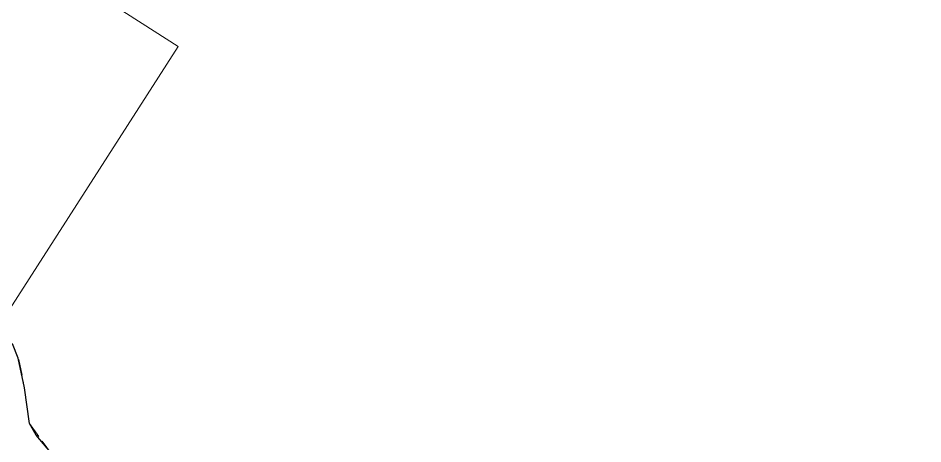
# Model space of a CAD drawing. Header units: metres. Extents: x 3557088 to 3598139, y 7314183 to 7334470.
# Drawn here: x 3580428 to 3585214, y 7321990 to 7324246 of the extents above; entities that cross this region are included whole.
import ezdxf

# ---------------------------------------------------------------- set-up
doc = ezdxf.new("R2010")
doc.units = ezdxf.units.M
doc.linetypes.add('JIS_02_4.0', pattern=[5.5, 4, -1.5])
for name, color, linetype, lineweight in [('CMS_Limite_Urbanizable', 1, 'Continuous', 30), ('Imagen', 17, 'Continuous', 0), ('Imagen_ZonaUrbanizable', 17, 'Continuous', 0)]:
    doc.layers.add(name, color=color, linetype=linetype, lineweight=lineweight)
doc.layers.add('nuevo', color=7, linetype='Continuous', lineweight=15, true_color=0xf2f2f2)
picture_1 = doc.add_image_def('image1.jpg', size_in_pixel=(4800, 2360))
picture_2 = doc.add_image_def('image2.jpg', size_in_pixel=(4800, 2360))

msp = doc.modelspace()

# ---------------------------------------------------------------- linework, layer by layer
at = {"layer": 'CMS_Limite_Urbanizable'}
msp.add_lwpolyline([(3580639.4, 7321899.1), (3580523.5, 7322037.1), (3580488.5, 7322099.5), (3580461.3, 7322288.2), (3580428.1, 7322444.6), (3580398.7, 7322520.6)], dxfattribs=at)
at = {"layer": 'nuevo', "linetype": 'JIS_02_4.0', "ltscale": 21}
msp.add_lwpolyline([(3580397.6, 7322521.7), (3580431.6, 7322437.4), (3580455.5, 7322325), (3580488, 7322098.3), (3580616.2, 7321922.6), (3580789.5, 7321721.8), (3581141.4, 7321505.2), (3581790.3, 7321090.4), (3581883.7, 7321036.7), (3581994.6, 7320965.6), (3582159.4, 7320851.7), (3582268.2, 7320665.7), (3582295.8, 7320588.4), (3582299.5, 7320501.2), (3582269.4, 7320417.9), (3582227.4, 7320351.4), (3582180.4, 7320294.1)], dxfattribs=at)

# ---------------------------------------------------------------- pictures from other files: only their frames are drawn
at = {"layer": 'Imagen'}
image = msp.add_image(picture_1, insert=(3557088.1, 7314320.1), size_in_units=(40983.9, 20150.4), rotation=-0.19111, dxfattribs=dict(at, fade=20))
image.dxf.flags = 7
at = {"layer": 'Imagen_ZonaUrbanizable'}
image = msp.add_image(picture_2, insert=(3572700.5, 7325068), size_in_units=(7743.8, 3807.4), rotation=-32.65284, dxfattribs=at)
image.dxf.flags = 7

doc.saveas('drawing.dxf')
